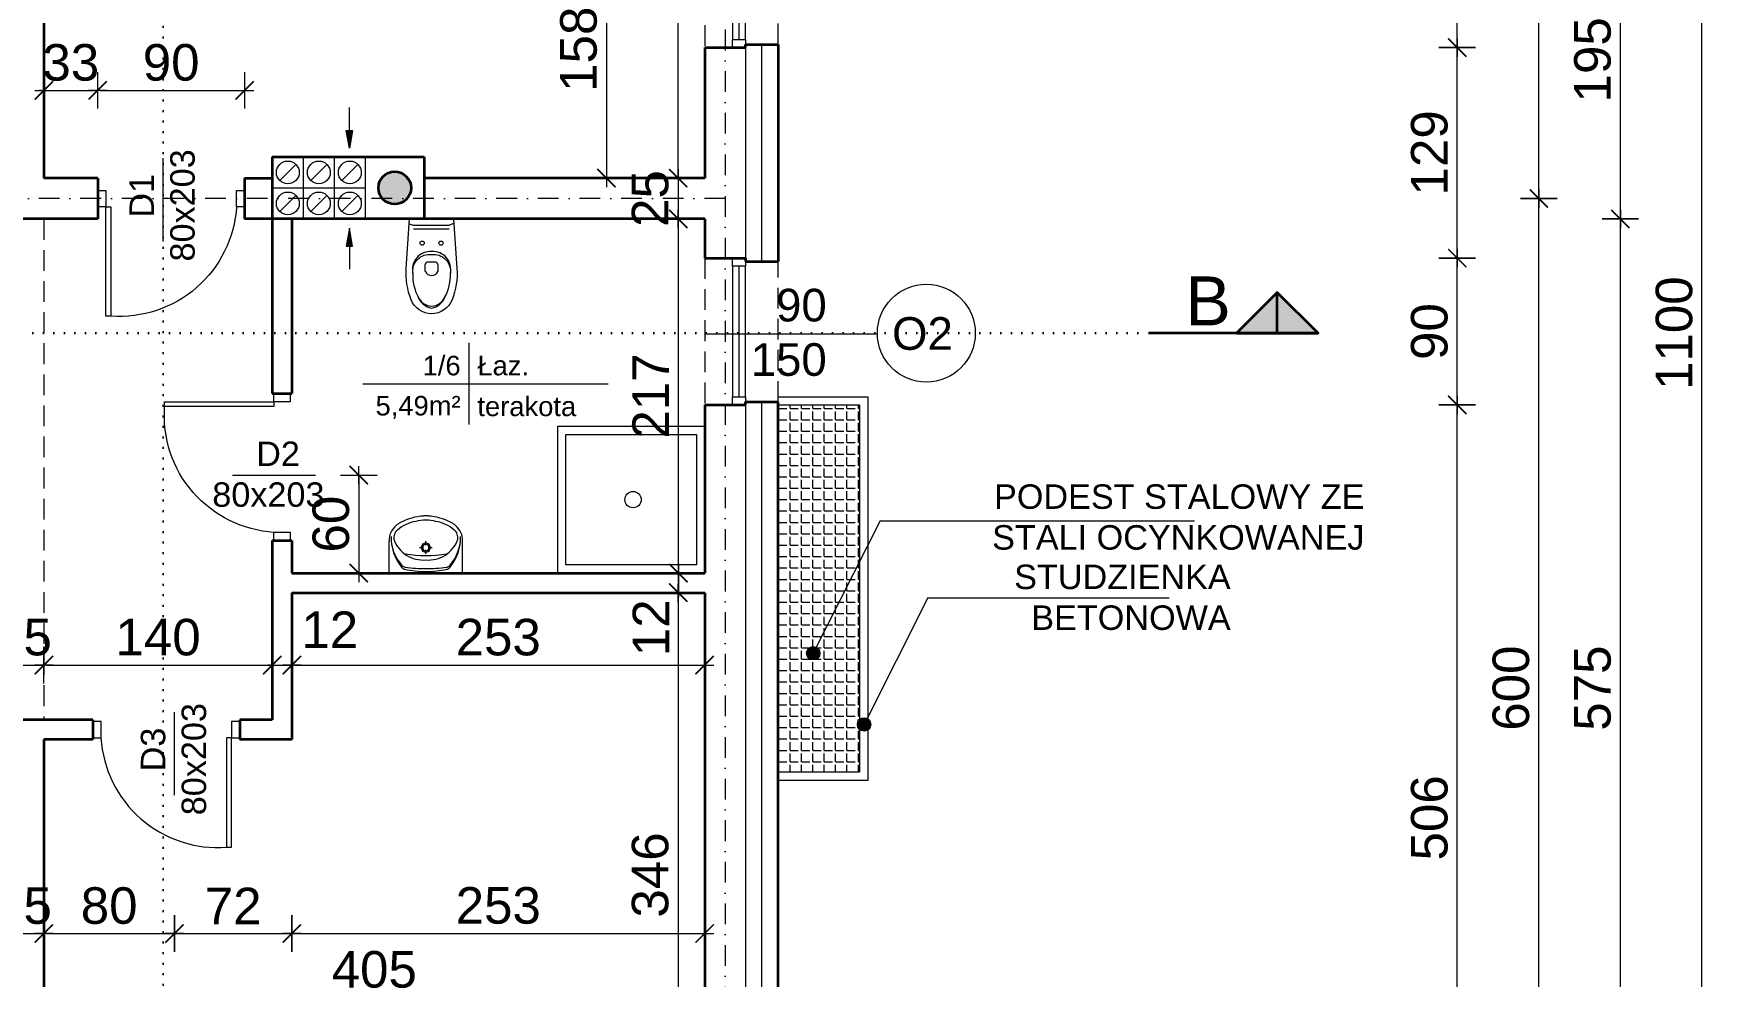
# Model space of a CAD drawing. Header units: millimetres. Extents: x -13512 to 8923, y -6533 to 5096.
# Drawn here: x 3902 to 4936, y 3324 to 3902 of the extents above; entities that cross this region are included whole.
import ezdxf

# ---------------------------------------------------------------- set-up
doc = ezdxf.new("R2010")
doc.units = ezdxf.units.MM
for name, pattern in [('DASHDOT', [25.4, 12.7, -6.35, 0, -6.35]), ('DASHED', [19.05, 12.7, -6.35]), ('DOT', [6.35, 0, -6.35])]:
    doc.linetypes.add(name, pattern=pattern)
doc.layers.get('0').update_dxf_attribs({"lineweight": 0})
doc.layers.add('A-meble', color=7, linetype='Continuous', lineweight=5, true_color=0x8a8a8a)
for name, color, linetype, lineweight in [('A-murowane', 3, 'Continuous', 35), ('A-osie', 7, 'DASHDOT', 5), ('A-p.widokowa', 6, 'Continuous', 15), ('A-pod', 6, 'DASHED', 15), ('A-schody', 2, 'Continuous', 5), ('A-stolarka', 1, 'Continuous', 5), ('A-w.ocieplenie', 4, 'BATTING', 5), ('A-wykończenie', 4, 'Continuous', 5), ('A17_OPIS_WARSTW', 22, 'Continuous', 9), ('B-linia przekrojowa', 255, 'DOT', 30), ('B-opis', 7, 'Continuous', 0)]:
    doc.layers.add(name, color=color, linetype=linetype, lineweight=lineweight)
doc.styles.add('APLUS', font='arial.ttf', dxfattribs={"width": 0.6})
doc.styles.get("Standard").update_dxf_attribs({"font": 'arial.ttf'})
doc.linetypes.add('BATTING', pattern='A,0.00254,-2.54,[134,ltypeshp.shx,S=2.54,R=0,X=-2.54,Y=0],-5.08,[134,ltypeshp.shx,S=2.54,R=180,X=2.54,Y=0],-2.54', length=10.16254)
doc.dimstyles.new('PM-100', dxfattribs={"dimscale": 2.8, "dimtxt": 8, "dimasz": 0.5, "dimexe": 0, "dimexo": 0, "dimgap": 2, "dimtad": 1, "dimdec": 1, "dimrnd": 0.1, "dimzin": 13, "dimdsep": 46, "dimtxsty": 'Standard', "dimblk": 'Q', "dimcen": 0, "dimse1": 1, "dimse2": 1, "dimclrd": 256, "dimclre": 251, "dimclrt": 41, "dimadec": 1, "dimazin": 0, "dimtfac": 1, "dimtdec": 1, "dimtix": 1, "dimtmove": 1, "dimatfit": 0, "dimldrblk": 'NONE', "dimfxl": 1, "dimtolj": 1, "dimtzin": 13, "dimlwd": -1, "dimlwe": 0, "dimarcsym": 0})

# ---------------------------------------------------------------- blocks, each defined once
blk = doc.blocks.new('A$C7FE075C5')
at = {"layer": 'A-stolarka'}
for p, q in [((-5, 0), (-85, 0)), ((-85, -4), (-5, -4)), ((-85, -8), (-5, -8))]:
    blk.add_line(p, q, dxfattribs=at)
for points in [[(-90, 0), (-85, 0), (-85, -8), (-90, -8), (-90, 0)], [(-5, 0), (0, 0), (0, -8), (-5, -8), (-5, 0)]]:
    blk.add_lwpolyline(points, dxfattribs=at)
blk = doc.blocks.new('A$C4D3D61A9')
at = {"layer": 'A-stolarka'}
for points in [[(5, 5), (8, 5), (8, 72), (5, 72)], [(0, -5), (5, -5), (5, 5), (0, 5)], [(85, -5), (90, -5), (90, 5), (85, 5)]]:
    blk.add_lwpolyline(points, close=True, dxfattribs=at)
blk.add_arc((13.4, 0.4), 71.8, 3.6579, 94.2871, dxfattribs=at)
blk = doc.blocks.new('A$C2DDC75EF')
at = {"layer": 'B-opis'}
blk.add_line((35, -4.9), (35, 46.1), dxfattribs=at)
at = {"layer": 'B-opis', "insert": (14.4, 9.7), "char_height": 15, "attachment_point": 1, "rotation": 90}
blk.add_mtext_dynamic_manual_height_columns('D1\\P\\pi-26.902;80x203', width=13.143, gutter_width=12.5, heights=[0], dxfattribs=at)
blk = doc.blocks.new('A$C7B764E71')
at = {"layer": 'A-meble'}
for points in [[(-90, 0), (-90, 90), (0, 90), (0, 0)], [(-85, 5), (-85, 85), (-5, 85), (-5, 5)]]:
    blk.add_lwpolyline(points, close=True, dxfattribs=at)
blk.add_circle((-43.9, 45), 5, dxfattribs=at)
at = {"layer": 'A-meble', "style": 'APLUS', "width": 0.8, "flags": 9}
blk.add_attdef('ESTCODE', (-90, 90), '', height=0.0213, dxfattribs=at)
blk = doc.blocks.new('A$C19D832B9')
at = {"layer": 'A-meble'}
blk.add_lwpolyline([(49.5, -12.6, -0.108747), (30.3, -15.5), (0, -13.5), (0, 13.5), (30.3, 15.5, -0.108747), (49.5, 12.6, -0.297002), (58.1, 0, -0.297002)], format="xyb", close=True, dxfattribs=at)
for points in [[(2.9, -13.7), (3.8, -11.4, 0.092626), (3.9, -10.6), (3.9, 10.3, 0.110215), (3.7, 11.1), (2.5, 13.7)], [(33.4, -11.5, 0.140223), (47.8, -8.2, 0.280577), (53.5, 0, 0.280577), (47.8, 8.2, 0.140223), (33.4, 11.5, 0.496783), (19.9, 0, 0.496783), (33.4, -11.5, -0.492052), (21.8, 0, -0.492052), (33.4, 11.5)], [(32.2, -3.9), (28.2, -3.9, -0.414214), (26.2, -1.9), (26.2, 0), (26.2, 1.8, -0.414214), (28.2, 3.8), (32.2, 3.8)], [(47.6, -8.4, 0.255814), (54.7, 0, 0.255814), (47.6, 8.4)]]:
    blk.add_lwpolyline(points, format="xyb", dxfattribs=at)
blk.add_lwpolyline([(6.1, -11), (6.1, 10.7)], dxfattribs=at)
for centre in [(14.8, 5.8), (14.8, -5.8)]:
    blk.add_circle(centre, 1.28, dxfattribs=at)
blk.add_arc((30.4, 0), 4.2, 294.6859, 65.3141, dxfattribs=at)
blk = doc.blocks.new('A$C40803298')
at = {"layer": 'A-meble', "linetype": 'Continuous'}
for p, q in [((0, -22.5), (0, 22.5)), ((0, 22.5), (19.5, 22.5)), ((0, 7.1), (0, -7.1)), ((15.6, 3.8), (15.6, 1.4)), ((11.8, 0), (14.2, 0)), ((15.6, -1.4), (15.6, -3.8)), ((17.1, 0), (19.5, 0)), ((0, -22.5), (19.5, -22.5))]:
    blk.add_line(p, q, dxfattribs=at)
for points in [[(22.5, 21.3), (20, 21.3), (17.5, 21), (15, 20.5), (12.5, 19.8), (10.2, 18.9), (7.9, 17.7), (5.7, 16.4), (3.7, 15)], [(22.5, 21.3), (20.1, 21.3), (17.8, 21), (15.4, 20.5), (13.1, 19.8), (10.9, 18.8), (8.8, 17.7), (6.8, 16.4), (5, 15)], [(29.2, 18.2), (28.2, 19.2), (27.2, 20.1), (26.1, 20.9), (24.9, 21.5), (23.6, 22), (22.2, 22.3), (20.9, 22.5), (19.5, 22.5)], [(2.4, 12.9), (2, 11.3), (1.7, 9.7), (1.5, 8.1), (1.3, 6.5), (1.1, 4.9), (1, 3.2), (0.9, 1.6), (0.9, 0)], [(3.7, 15), (3.4, 14.7), (3.2, 14.5), (3, 14.3), (2.8, 14), (2.7, 13.8), (2.6, 13.5), (2.4, 13.2), (2.4, 12.9)], [(3.7, 12.7), (3.5, 11.1), (3.3, 9.5), (3.1, 7.9), (3, 6.4), (2.9, 4.8), (2.8, 3.2), (2.8, 1.6), (2.8, 0)], [(5, 15), (4.7, 14.8), (4.5, 14.5), (4.3, 14.2), (4.1, 13.9), (4, 13.6), (3.8, 13.3), (3.8, 13), (3.7, 12.7)], [(11, 12), (10.2, 10.6), (9.6, 9.2), (9, 7.7), (8.6, 6.2), (8.3, 4.7), (8.1, 3.1), (8, 1.6), (8.1, 0)], [(11.7, 12.6), (11.3, 9.4), (11, 6.3), (10.8, 3.2), (10.7, 0), (10.8, -3.2), (11, -6.3), (11.3, -9.5), (11.7, -12.6)], [(20.7, 19.7), (19.2, 19.1), (17.8, 18.4), (16.5, 17.5), (15.2, 16.6), (14, 15.6), (12.9, 14.4), (11.9, 13.2), (11, 12)], [(26.4, 17.4), (25.9, 18), (25.2, 18.5), (24.6, 18.9), (23.8, 19.2), (23.1, 19.5), (22.3, 19.7), (21.5, 19.7), (20.7, 19.7)], [(31.7, 6.2), (31.4, 7.7), (30.9, 9.2), (30.4, 10.7), (29.8, 12.1), (29.1, 13.5), (28.3, 14.9), (27.4, 16.2), (26.4, 17.4)], [(31.1, 15.2), (30.9, 15.6), (30.7, 16), (30.5, 16.4), (30.2, 16.8), (30, 17.2), (29.7, 17.5), (29.4, 17.9), (29.2, 18.2)], [(34.9, 1.6), (34.8, 3.3), (34.5, 5.1), (34.2, 6.9), (33.7, 8.6), (33.2, 10.3), (32.6, 12), (31.9, 13.6), (31.1, 15.2)], [(0.9, 0), (0.9, -1.6), (1, -3.2), (1.1, -4.8), (1.3, -6.5), (1.5, -8.1), (1.7, -9.7), (2, -11.3), (2.3, -12.9)], [(2.8, 0), (2.8, -1.6), (2.8, -3.2), (2.9, -4.8), (3, -6.3), (3.1, -7.9), (3.3, -9.5), (3.5, -11.1), (3.7, -12.7)], [(8.1, 0), (8, -1.6), (8.1, -3.1), (8.3, -4.7), (8.6, -6.2), (9, -7.7), (9.6, -9.2), (10.2, -10.6), (11, -12)], [(31.7, -6.2), (32, -4.7), (32.3, -3.1), (32.4, -1.6), (32.4, 0), (32.4, 1.6), (32.3, 3.1), (32, 4.7), (31.7, 6.2)], [(34.9, -1.6), (35, -1.2), (35, -0.8), (35, -0.4), (35, 0), (35, 0.4), (35, 0.8), (35, 1.2), (34.9, 1.6)], [(26.4, -17.4), (27.4, -16.2), (28.3, -14.9), (29.1, -13.5), (29.8, -12.1), (30.4, -10.7), (30.9, -9.2), (31.4, -7.7), (31.7, -6.2)], [(31.1, -15.2), (31.9, -13.6), (32.6, -12), (33.2, -10.3), (33.7, -8.6), (34.2, -6.9), (34.5, -5.1), (34.8, -3.3), (34.9, -1.6)], [(2.3, -12.9), (2.4, -13.2), (2.5, -13.4), (2.7, -13.7), (2.8, -14), (3, -14.3), (3.2, -14.5), (3.4, -14.7), (3.7, -14.9)], [(3.7, -12.7), (3.7, -13), (3.8, -13.3), (3.9, -13.6), (4.1, -13.9), (4.3, -14.2), (4.5, -14.5), (4.7, -14.7), (4.9, -15)], [(3.7, -14.9), (5.7, -16.4), (7.9, -17.7), (10.1, -18.8), (12.5, -19.8), (14.9, -20.5), (17.4, -21), (19.9, -21.3), (22.5, -21.3)], [(4.9, -15), (6.8, -16.4), (8.8, -17.7), (10.9, -18.8), (13.1, -19.7), (15.4, -20.5), (17.7, -21), (20.1, -21.3), (22.5, -21.3)], [(11, -12), (11.9, -13.2), (12.9, -14.4), (14, -15.6), (15.2, -16.6), (16.5, -17.5), (17.8, -18.4), (19.2, -19.1), (20.7, -19.7)], [(19.5, -22.5), (20.9, -22.5), (22.2, -22.3), (23.6, -22), (24.9, -21.5), (26.1, -20.9), (27.2, -20.1), (28.2, -19.2), (29.2, -18.2)], [(20.7, -19.7), (21.5, -19.7), (22.3, -19.7), (23.1, -19.5), (23.8, -19.2), (24.6, -18.9), (25.2, -18.5), (25.9, -18), (26.4, -17.4)], [(29.2, -18.2), (29.4, -17.9), (29.7, -17.5), (30, -17.2), (30.2, -16.8), (30.5, -16.4), (30.7, -16), (30.9, -15.6), (31.1, -15.2)]]:
    blk.add_lwpolyline(points, dxfattribs=at)
for points in [[(12.7, 0), (13.5, -2.1), (15.6, -2.9), (17.8, -2.1), (18.6, 0), (17.8, 2.1), (15.6, 2.9), (13.5, 2.1)], [(13.5, 0), (14.1, -1.5), (15.6, -2.1), (17.2, -1.5), (17.8, 0), (17.2, 1.5), (15.6, 2.1), (14.1, 1.5)]]:
    blk.add_lwpolyline(points, close=True, dxfattribs=at)
blk = doc.blocks.new('A$C206D636A')
at = {"layer": 'A-murowane'}
h = blk.add_hatch(color=256, dxfattribs=at)
h.dxf.hatch_style = 1
h.paths.add_polyline_path([(-180, -416, 1), (-200, -416, 0.178765), (-197.6, -422.5), (-182.4, -422.5, 0.178765)])
h.paths.add_polyline_path([(-182.4, -422.5), (-197.6, -422.5, 0.460566)])
for p, q in [((-265, -397), (-265, -435)), ((-265, -397), (-172, -397)), ((-172, -397), (-172, -435))]:
    blk.add_line(p, q, dxfattribs=at)
blk.add_circle((-190, -416), 10, dxfattribs=at)
at = {"layer": 'A-p.widokowa'}
for p, q in [((-260.4, -411.4), (-250.6, -401.6)), ((-246, -397), (-246, -435)), ((-241.4, -411.4), (-231.6, -401.6)), ((-227, -397), (-227, -435)), ((-222.4, -411.4), (-212.6, -401.6)), ((-208, -397), (-208, -435)), ((-265, -416), (-208, -416)), ((-260.4, -430.4), (-250.6, -420.6)), ((-241.4, -430.4), (-231.6, -420.6)), ((-222.4, -430.4), (-212.6, -420.6))]:
    blk.add_line(p, q, dxfattribs=at)
for centre in [(-255.5, -406.5), (-236.5, -406.5), (-217.5, -406.5), (-255.5, -425.5), (-236.5, -425.5), (-217.5, -425.5)]:
    blk.add_circle(centre, 7, dxfattribs=at)
blk = doc.blocks.new('A$C3D9378BC')
at = {"layer": 'A-p.widokowa'}
h = blk.add_hatch(color=256, dxfattribs=at)
h.dxf.hatch_style = 1
h.paths.add_polyline_path([(2, 25), (0, 14.1), (3.9, 14.1)])
blk.add_lwpolyline([(3.9, 14.1), (2, 25), (0, 14.1)], close=True, dxfattribs=at)
blk.add_lwpolyline([(2, 14.1), (2, 0)], dxfattribs=at)
blk = doc.blocks.new('Q')
for p, q in [((0, 8), (0, -8)), ((-4, 0), (4, 0))]:
    blk.add_line(p, q)
at = {"const_width": 0.7}
blk.add_lwpolyline([(4, 4), (-4, -4)], dxfattribs=at)
blk = doc.blocks.new('*D34')
at = {"layer": 'A17_OPIS_WARSTW', "transparency": 16777216}
blk.add_line((4297.1, 3814.7), (4297.1, 4221.9), dxfattribs=at)
at = {"layer": 'Defpoints', "color": 0, "transparency": 16777216}
for p in [(4297.1, 4223.3), (4324.4, 4223.3), (4324.4, 3813.3)]:
    blk.add_point(p, dxfattribs=at)
at = {"layer": 'A17_OPIS_WARSTW', "transparency": 16777216, "xscale": 1.4, "yscale": 1.4, "zscale": 1.4}
for p, rotation in [((4297.1, 4223.3), 90), ((4297.1, 3813.3), 270)]:
    blk.add_blockref('Q', p, dxfattribs=dict(at, rotation=rotation))
at = {"layer": 'A17_OPIS_WARSTW', "color": 41, "transparency": 16777216, "insert": (4280, 4018.3), "char_height": 22.4, "attachment_point": 5, "rotation": 90}
blk.add_mtext('\\A1;410', dxfattribs=at)
blk = doc.blocks.new('_None')
blk = doc.blocks.new('*D35')
at = {"layer": 'A17_OPIS_WARSTW', "transparency": 16777216}
for p, q in [((3906.9, 3867.1), (3905.5, 3867.1)), ((3908.3, 3867.1), (3941.3, 3867.1)), ((3942.7, 3867.1), (3944.1, 3867.1))]:
    blk.add_line(p, q, dxfattribs=at)
at = {"layer": 'Defpoints', "color": 0, "transparency": 16777216}
for p in [(3941.3, 3867.1), (3908.3, 3813.3), (3941.3, 3813.3)]:
    blk.add_point(p, dxfattribs=at)
at = {"layer": 'A17_OPIS_WARSTW', "transparency": 16777216, "xscale": 1.4, "yscale": 1.4, "zscale": 1.4}
blk.add_blockref('Q', (3908.3, 3867.1), dxfattribs=at)
at = {"layer": 'A17_OPIS_WARSTW', "transparency": 16777216, "xscale": 1.4, "yscale": 1.4, "zscale": 1.4, "rotation": 180}
blk.add_blockref('Q', (3941.3, 3867.1), dxfattribs=at)
at = {"layer": 'A17_OPIS_WARSTW', "color": 41, "transparency": 16777216, "insert": (3924.8, 3884.1), "char_height": 22.4, "attachment_point": 5}
blk.add_mtext('\\A1;33', dxfattribs=at)
blk = doc.blocks.new('*D36')
at = {"layer": 'A17_OPIS_WARSTW', "transparency": 16777216}
blk.add_line((3942.7, 3867.1), (4029.9, 3867.1), dxfattribs=at)
at = {"layer": 'Defpoints', "color": 0, "transparency": 16777216}
for p in [(4031.3, 3867.1), (3941.3, 3813.3), (4031.3, 3813.3)]:
    blk.add_point(p, dxfattribs=at)
at = {"layer": 'A17_OPIS_WARSTW', "transparency": 16777216, "xscale": 1.4, "yscale": 1.4, "zscale": 1.4, "rotation": 180}
blk.add_blockref('Q', (3941.3, 3867.1), dxfattribs=at)
at = {"layer": 'A17_OPIS_WARSTW', "transparency": 16777216, "xscale": 1.4, "yscale": 1.4, "zscale": 1.4}
blk.add_blockref('Q', (4031.3, 3867.1), dxfattribs=at)
at = {"layer": 'A17_OPIS_WARSTW', "color": 41, "transparency": 16777216, "insert": (3986.3, 3884.1), "char_height": 22.4, "attachment_point": 5}
blk.add_mtext('\\A1;90', dxfattribs=at)
blk = doc.blocks.new('*D44')
at = {"layer": 'A17_OPIS_WARSTW', "transparency": 16777216}
for p, q in [((4297.1, 3814.7), (4297.1, 3816.1)), ((4297.1, 3813.3), (4297.1, 3788.3)), ((4297.1, 3786.9), (4297.1, 3785.5))]:
    blk.add_line(p, q, dxfattribs=at)
at = {"layer": 'Defpoints', "color": 0, "transparency": 16777216}
for p in [(4297.1, 3813.3), (4297.1, 3788.3), (4297.1, 3788.3)]:
    blk.add_point(p, dxfattribs=at)
at = {"layer": 'A17_OPIS_WARSTW', "transparency": 16777216, "xscale": 1.4, "yscale": 1.4, "zscale": 1.4}
for p, rotation in [((4297.1, 3813.3), 270), ((4297.1, 3788.3), 90)]:
    blk.add_blockref('Q', p, dxfattribs=dict(at, rotation=rotation))
at = {"layer": 'A17_OPIS_WARSTW', "color": 41, "transparency": 16777216, "insert": (4280, 3800.8), "char_height": 22.4, "attachment_point": 5, "rotation": 90}
blk.add_mtext('\\A1;25', dxfattribs=at)
blk = doc.blocks.new('*D45')
at = {"layer": 'A17_OPIS_WARSTW', "transparency": 16777216}
blk.add_line((4297.1, 3786.9), (4297.1, 3572.7), dxfattribs=at)
at = {"layer": 'Defpoints', "color": 0, "transparency": 16777216}
for p in [(4297.1, 3788.3), (4297.1, 3571.3), (4297.1, 3571.3)]:
    blk.add_point(p, dxfattribs=at)
at = {"layer": 'A17_OPIS_WARSTW', "transparency": 16777216, "xscale": 1.4, "yscale": 1.4, "zscale": 1.4}
for p, rotation in [((4297.1, 3788.3), 90), ((4297.1, 3571.3), 270)]:
    blk.add_blockref('Q', p, dxfattribs=dict(at, rotation=rotation))
at = {"layer": 'A17_OPIS_WARSTW', "color": 41, "transparency": 16777216, "insert": (4280.2, 3679.8), "char_height": 22.4, "attachment_point": 5, "rotation": 90}
blk.add_mtext('\\A1;217', dxfattribs=at)
blk = doc.blocks.new('*D46')
at = {"layer": 'A17_OPIS_WARSTW', "transparency": 16777216}
for p, q in [((4297.2, 3572.7), (4297.2, 3574.1)), ((4297.2, 3571.3), (4297.2, 3559.3)), ((4297.2, 3557.9), (4297.2, 3556.5))]:
    blk.add_line(p, q, dxfattribs=at)
at = {"layer": 'Defpoints', "color": 0, "transparency": 16777216}
for p in [(4297.2, 3571.3), (4297.2, 3559.3), (4297.2, 3559.3)]:
    blk.add_point(p, dxfattribs=at)
at = {"layer": 'A17_OPIS_WARSTW', "transparency": 16777216, "xscale": 1.4, "yscale": 1.4, "zscale": 1.4}
for p, rotation in [((4297.2, 3571.3), 270), ((4297.2, 3559.3), 90)]:
    blk.add_blockref('Q', p, dxfattribs=dict(at, rotation=rotation))
at = {"layer": 'A17_OPIS_WARSTW', "color": 41, "transparency": 16777216, "insert": (4280.4, 3537.8), "char_height": 22.4, "attachment_point": 5, "rotation": 90}
blk.add_mtext('\\A1;12', dxfattribs=at)
blk = doc.blocks.new('*D47')
at = {"layer": 'A17_OPIS_WARSTW', "transparency": 16777216}
blk.add_line((4297.1, 3557.9), (4297.1, 3214.7), dxfattribs=at)
at = {"layer": 'Defpoints', "color": 0, "transparency": 16777216}
for p in [(4297.1, 3559.3), (4297.1, 3213.3), (4297.1, 3213.3)]:
    blk.add_point(p, dxfattribs=at)
at = {"layer": 'A17_OPIS_WARSTW', "transparency": 16777216, "xscale": 1.4, "yscale": 1.4, "zscale": 1.4}
for p, rotation in [((4297.1, 3559.3), 90), ((4297.1, 3213.3), 270)]:
    blk.add_blockref('Q', p, dxfattribs=dict(at, rotation=rotation))
at = {"layer": 'A17_OPIS_WARSTW', "color": 41, "transparency": 16777216, "insert": (4280, 3386.3), "char_height": 22.4, "attachment_point": 5, "rotation": 90}
blk.add_mtext('\\A1;346', dxfattribs=at)
blk = doc.blocks.new('*D48')
at = {"layer": 'A17_OPIS_WARSTW', "transparency": 16777216}
blk.add_line((4101.3, 3629.9), (4101.3, 3572.7), dxfattribs=at)
at = {"layer": 'Defpoints', "color": 0, "transparency": 16777216}
for p in [(4101.3, 3631.3), (4101.3, 3571.3), (4101.3, 3571.3)]:
    blk.add_point(p, dxfattribs=at)
at = {"layer": 'A17_OPIS_WARSTW', "transparency": 16777216, "xscale": 1.4, "yscale": 1.4, "zscale": 1.4}
for p, rotation in [((4101.3, 3631.3), 90), ((4101.3, 3571.3), 270)]:
    blk.add_blockref('Q', p, dxfattribs=dict(at, rotation=rotation))
at = {"layer": 'A17_OPIS_WARSTW', "color": 41, "transparency": 16777216, "insert": (4084.3, 3601.3), "char_height": 22.4, "attachment_point": 5, "rotation": 90}
blk.add_mtext('\\A1;60', dxfattribs=at)
blk = doc.blocks.new('*D49')
at = {"layer": 'A17_OPIS_WARSTW', "transparency": 16777216}
blk.add_line((3909.7, 3311.3), (4311.9, 3311.3), dxfattribs=at)
at = {"layer": 'Defpoints', "color": 0, "transparency": 16777216}
for p in [(4313.3, 3311.3), (3908.3, 3213.3), (4313.3, 3213.3)]:
    blk.add_point(p, dxfattribs=at)
at = {"layer": 'A17_OPIS_WARSTW', "transparency": 16777216, "xscale": 1.4, "yscale": 1.4, "zscale": 1.4, "rotation": 180}
blk.add_blockref('Q', (3908.3, 3311.3), dxfattribs=at)
at = {"layer": 'A17_OPIS_WARSTW', "transparency": 16777216, "xscale": 1.4, "yscale": 1.4, "zscale": 1.4}
blk.add_blockref('Q', (4313.3, 3311.3), dxfattribs=at)
at = {"layer": 'A17_OPIS_WARSTW', "color": 41, "transparency": 16777216, "insert": (4110.8, 3328.3), "char_height": 22.4, "attachment_point": 5}
blk.add_mtext('\\A1;405', dxfattribs=at)
blk = doc.blocks.new('*D64')
at = {"layer": 'A17_OPIS_WARSTW', "transparency": 16777216}
for p, q in [((3881.9, 3350.4), (3880.5, 3350.4)), ((3883.3, 3350.4), (3908.3, 3350.4)), ((3909.7, 3350.4), (3911.1, 3350.4))]:
    blk.add_line(p, q, dxfattribs=at)
at = {"layer": 'Defpoints', "color": 0, "transparency": 16777216}
for p in [(3883.3, 3350.4), (3908.3, 3350.4), (3908.3, 3350.4)]:
    blk.add_point(p, dxfattribs=at)
at = {"layer": 'A17_OPIS_WARSTW', "transparency": 16777216, "xscale": 1.4, "yscale": 1.4, "zscale": 1.4}
blk.add_blockref('Q', (3883.3, 3350.4), dxfattribs=at)
at = {"layer": 'A17_OPIS_WARSTW', "transparency": 16777216, "xscale": 1.4, "yscale": 1.4, "zscale": 1.4, "rotation": 180}
blk.add_blockref('Q', (3908.3, 3350.4), dxfattribs=at)
at = {"layer": 'A17_OPIS_WARSTW', "color": 41, "transparency": 16777216, "insert": (3895.8, 3367.4), "char_height": 22.4, "attachment_point": 5}
blk.add_mtext('\\A1;25', dxfattribs=at)
blk = doc.blocks.new('*D65')
at = {"layer": 'A17_OPIS_WARSTW', "transparency": 16777216}
blk.add_line((3909.7, 3350.4), (3986.9, 3350.4), dxfattribs=at)
at = {"layer": 'Defpoints', "color": 0, "transparency": 16777216}
for p in [(3988.3, 3486.2), (3908.3, 3350.4), (3988.3, 3350.4)]:
    blk.add_point(p, dxfattribs=at)
at = {"layer": 'A17_OPIS_WARSTW', "transparency": 16777216, "xscale": 1.4, "yscale": 1.4, "zscale": 1.4, "rotation": 180}
blk.add_blockref('Q', (3908.3, 3350.4), dxfattribs=at)
at = {"layer": 'A17_OPIS_WARSTW', "transparency": 16777216, "xscale": 1.4, "yscale": 1.4, "zscale": 1.4}
blk.add_blockref('Q', (3988.3, 3350.4), dxfattribs=at)
at = {"layer": 'A17_OPIS_WARSTW', "color": 41, "transparency": 16777216, "insert": (3948.3, 3367.4), "char_height": 22.4, "attachment_point": 5}
blk.add_mtext('\\A1;80', dxfattribs=at)
blk = doc.blocks.new('*D66')
at = {"layer": 'A17_OPIS_WARSTW', "transparency": 16777216}
blk.add_line((3989.7, 3350.4), (4058.9, 3350.4), dxfattribs=at)
at = {"layer": 'Defpoints', "color": 0, "transparency": 16777216}
for p in [(3988.3, 3486.2), (4060.3, 3469.3), (4060.3, 3350.4)]:
    blk.add_point(p, dxfattribs=at)
at = {"layer": 'A17_OPIS_WARSTW', "transparency": 16777216, "xscale": 1.4, "yscale": 1.4, "zscale": 1.4, "rotation": 180}
blk.add_blockref('Q', (3988.3, 3350.4), dxfattribs=at)
at = {"layer": 'A17_OPIS_WARSTW', "transparency": 16777216, "xscale": 1.4, "yscale": 1.4, "zscale": 1.4}
blk.add_blockref('Q', (4060.3, 3350.4), dxfattribs=at)
at = {"layer": 'A17_OPIS_WARSTW', "color": 41, "transparency": 16777216, "insert": (4024.3, 3367.3), "char_height": 22.4, "attachment_point": 5}
blk.add_mtext('\\A1;72', dxfattribs=at)
blk = doc.blocks.new('*D67')
at = {"layer": 'A17_OPIS_WARSTW', "transparency": 16777216}
blk.add_line((4061.7, 3350.4), (4311.9, 3350.4), dxfattribs=at)
at = {"layer": 'Defpoints', "color": 0, "transparency": 16777216}
for p in [(4313.3, 3559.3), (4060.3, 3469.3), (4313.3, 3350.4)]:
    blk.add_point(p, dxfattribs=at)
at = {"layer": 'A17_OPIS_WARSTW', "transparency": 16777216, "xscale": 1.4, "yscale": 1.4, "zscale": 1.4, "rotation": 180}
blk.add_blockref('Q', (4060.3, 3350.4), dxfattribs=at)
at = {"layer": 'A17_OPIS_WARSTW', "transparency": 16777216, "xscale": 1.4, "yscale": 1.4, "zscale": 1.4}
blk.add_blockref('Q', (4313.3, 3350.4), dxfattribs=at)
at = {"layer": 'A17_OPIS_WARSTW', "color": 41, "transparency": 16777216, "insert": (4186.8, 3367.5), "char_height": 22.4, "attachment_point": 5}
blk.add_mtext('\\A1;253', dxfattribs=at)
blk = doc.blocks.new('*D73')
at = {"layer": 'A17_OPIS_WARSTW', "transparency": 16777216}
for p, q in [((3881.9, 3514.9), (3880.5, 3514.9)), ((3883.3, 3514.9), (3908.3, 3514.9)), ((3909.7, 3514.9), (3911.1, 3514.9))]:
    blk.add_line(p, q, dxfattribs=at)
at = {"layer": 'Defpoints', "color": 0, "transparency": 16777216}
for p in [(3883.3, 3625.9), (3908.3, 3625.9), (3908.3, 3514.9)]:
    blk.add_point(p, dxfattribs=at)
at = {"layer": 'A17_OPIS_WARSTW', "transparency": 16777216, "xscale": 1.4, "yscale": 1.4, "zscale": 1.4}
blk.add_blockref('Q', (3883.3, 3514.9), dxfattribs=at)
at = {"layer": 'A17_OPIS_WARSTW', "transparency": 16777216, "xscale": 1.4, "yscale": 1.4, "zscale": 1.4, "rotation": 180}
blk.add_blockref('Q', (3908.3, 3514.9), dxfattribs=at)
at = {"layer": 'A17_OPIS_WARSTW', "color": 41, "transparency": 16777216, "insert": (3895.8, 3531.9), "char_height": 22.4, "attachment_point": 5}
blk.add_mtext('\\A1;25', dxfattribs=at)
blk = doc.blocks.new('*D74')
at = {"layer": 'A17_OPIS_WARSTW', "transparency": 16777216}
blk.add_line((3909.7, 3514.9), (4046.9, 3514.9), dxfattribs=at)
at = {"layer": 'Defpoints', "color": 0, "transparency": 16777216}
for p in [(3908.3, 3625.9), (4048.3, 3600.9), (4048.3, 3514.9)]:
    blk.add_point(p, dxfattribs=at)
at = {"layer": 'A17_OPIS_WARSTW', "transparency": 16777216, "xscale": 1.4, "yscale": 1.4, "zscale": 1.4, "rotation": 180}
blk.add_blockref('Q', (3908.3, 3514.9), dxfattribs=at)
at = {"layer": 'A17_OPIS_WARSTW', "transparency": 16777216, "xscale": 1.4, "yscale": 1.4, "zscale": 1.4}
blk.add_blockref('Q', (4048.3, 3514.9), dxfattribs=at)
at = {"layer": 'A17_OPIS_WARSTW', "color": 41, "transparency": 16777216, "insert": (3978.3, 3531.9), "char_height": 22.4, "attachment_point": 5}
blk.add_mtext('\\A1;140', dxfattribs=at)
blk = doc.blocks.new('*D75')
at = {"layer": 'A17_OPIS_WARSTW', "transparency": 16777216}
for p, q in [((4046.9, 3514.9), (4045.5, 3514.9)), ((4048.3, 3514.9), (4060.3, 3514.9)), ((4061.7, 3514.9), (4063.1, 3514.9))]:
    blk.add_line(p, q, dxfattribs=at)
at = {"layer": 'Defpoints', "color": 0, "transparency": 16777216}
for p in [(4048.3, 3600.9), (4060.3, 3514.9), (4060.3, 3514.9)]:
    blk.add_point(p, dxfattribs=at)
at = {"layer": 'A17_OPIS_WARSTW', "transparency": 16777216, "xscale": 1.4, "yscale": 1.4, "zscale": 1.4}
blk.add_blockref('Q', (4048.3, 3514.9), dxfattribs=at)
at = {"layer": 'A17_OPIS_WARSTW', "transparency": 16777216, "xscale": 1.4, "yscale": 1.4, "zscale": 1.4, "rotation": 180}
blk.add_blockref('Q', (4060.3, 3514.9), dxfattribs=at)
at = {"layer": 'A17_OPIS_WARSTW', "color": 41, "transparency": 16777216, "insert": (4083.5, 3536.6), "char_height": 22.4, "attachment_point": 5}
blk.add_mtext('\\A1;12', dxfattribs=at)
blk = doc.blocks.new('*D76')
at = {"layer": 'A17_OPIS_WARSTW', "transparency": 16777216}
blk.add_line((4061.7, 3514.9), (4311.9, 3514.9), dxfattribs=at)
at = {"layer": 'Defpoints', "color": 0, "transparency": 16777216}
for p in [(4060.3, 3514.9), (4313.3, 3514.9), (4313.3, 3514.9)]:
    blk.add_point(p, dxfattribs=at)
at = {"layer": 'A17_OPIS_WARSTW', "transparency": 16777216, "xscale": 1.4, "yscale": 1.4, "zscale": 1.4, "rotation": 180}
blk.add_blockref('Q', (4060.3, 3514.9), dxfattribs=at)
at = {"layer": 'A17_OPIS_WARSTW', "transparency": 16777216, "xscale": 1.4, "yscale": 1.4, "zscale": 1.4}
blk.add_blockref('Q', (4313.3, 3514.9), dxfattribs=at)
at = {"layer": 'A17_OPIS_WARSTW', "color": 41, "transparency": 16777216, "insert": (4186.8, 3531.9), "char_height": 22.4, "attachment_point": 5}
blk.add_mtext('\\A1;253', dxfattribs=at)
blk = doc.blocks.new('*D90')
at = {"layer": 'A17_OPIS_WARSTW', "transparency": 16777216}
blk.add_line((4774.6, 3169.7), (4774.6, 3672.9), dxfattribs=at)
at = {"layer": 'Defpoints', "color": 0, "transparency": 16777216}
for p in [(4325.8, 3674.3), (4774.6, 3674.3), (4325.8, 3168.3)]:
    blk.add_point(p, dxfattribs=at)
at = {"layer": 'A17_OPIS_WARSTW', "transparency": 16777216, "xscale": 1.4, "yscale": 1.4, "zscale": 1.4}
for p, rotation in [((4774.6, 3674.3), 90), ((4774.6, 3168.3), 270)]:
    blk.add_blockref('Q', p, dxfattribs=dict(at, rotation=rotation))
at = {"layer": 'A17_OPIS_WARSTW', "color": 41, "transparency": 16777216, "insert": (4757.6, 3421.3), "char_height": 22.4, "attachment_point": 5, "rotation": 90}
blk.add_mtext('\\A1;506', dxfattribs=at)
blk = doc.blocks.new('*D91')
at = {"layer": 'A17_OPIS_WARSTW', "transparency": 16777216}
blk.add_line((4774.6, 3675.7), (4774.6, 3762.9), dxfattribs=at)
at = {"layer": 'Defpoints', "color": 0, "transparency": 16777216}
for p in [(4325.8, 3764.3), (4774.6, 3764.3), (4325.8, 3674.3)]:
    blk.add_point(p, dxfattribs=at)
at = {"layer": 'A17_OPIS_WARSTW', "transparency": 16777216, "xscale": 1.4, "yscale": 1.4, "zscale": 1.4}
for p, rotation in [((4774.6, 3764.3), 90), ((4774.6, 3674.3), 270)]:
    blk.add_blockref('Q', p, dxfattribs=dict(at, rotation=rotation))
at = {"layer": 'A17_OPIS_WARSTW', "color": 41, "transparency": 16777216, "insert": (4757.6, 3719.3), "char_height": 22.4, "attachment_point": 5, "rotation": 90}
blk.add_mtext('\\A1;90', dxfattribs=at)
blk = doc.blocks.new('*D92')
at = {"layer": 'A17_OPIS_WARSTW', "transparency": 16777216}
blk.add_line((4774.6, 3765.7), (4774.6, 3891.9), dxfattribs=at)
at = {"layer": 'Defpoints', "color": 0, "transparency": 16777216}
for p in [(4325.8, 3893.3), (4774.6, 3893.3), (4325.8, 3764.3)]:
    blk.add_point(p, dxfattribs=at)
at = {"layer": 'A17_OPIS_WARSTW', "transparency": 16777216, "xscale": 1.4, "yscale": 1.4, "zscale": 1.4}
for p, rotation in [((4774.6, 3893.3), 90), ((4774.6, 3764.3), 270)]:
    blk.add_blockref('Q', p, dxfattribs=dict(at, rotation=rotation))
at = {"layer": 'A17_OPIS_WARSTW', "color": 41, "transparency": 16777216, "insert": (4757.6, 3828.8), "char_height": 22.4, "attachment_point": 5, "rotation": 90}
blk.add_mtext('\\A1;129', dxfattribs=at)
blk = doc.blocks.new('*D96')
at = {"layer": 'A17_OPIS_WARSTW', "transparency": 16777216}
blk.add_line((4824.6, 3202.2), (4824.6, 3799.4), dxfattribs=at)
at = {"layer": 'Defpoints', "color": 0, "transparency": 16777216}
for p in [(4315.2, 3800.8), (4824.6, 3800.8), (4295.1, 3200.8)]:
    blk.add_point(p, dxfattribs=at)
at = {"layer": 'A17_OPIS_WARSTW', "transparency": 16777216, "xscale": 1.4, "yscale": 1.4, "zscale": 1.4}
for p, rotation in [((4824.6, 3800.8), 90), ((4824.6, 3200.8), 270)]:
    blk.add_blockref('Q', p, dxfattribs=dict(at, rotation=rotation))
at = {"layer": 'A17_OPIS_WARSTW', "color": 41, "transparency": 16777216, "insert": (4807.6, 3500.8), "char_height": 22.4, "attachment_point": 5, "rotation": 90}
blk.add_mtext('\\A1;600', dxfattribs=at)
blk = doc.blocks.new('*D97')
at = {"layer": 'A17_OPIS_WARSTW', "transparency": 16777216}
blk.add_line((4824.6, 3802.2), (4824.6, 4234.4), dxfattribs=at)
at = {"layer": 'Defpoints', "color": 0, "transparency": 16777216}
for p in [(4315.2, 4235.8), (4824.6, 4235.8), (4315.2, 3800.8)]:
    blk.add_point(p, dxfattribs=at)
at = {"layer": 'A17_OPIS_WARSTW', "transparency": 16777216, "xscale": 1.4, "yscale": 1.4, "zscale": 1.4}
for p, rotation in [((4824.6, 4235.8), 90), ((4824.6, 3800.8), 270)]:
    blk.add_blockref('Q', p, dxfattribs=dict(at, rotation=rotation))
at = {"layer": 'A17_OPIS_WARSTW', "color": 41, "transparency": 16777216, "insert": (4807.6, 4018.3), "char_height": 22.4, "attachment_point": 5, "rotation": 90}
blk.add_mtext('\\A1;435', dxfattribs=at)
blk = doc.blocks.new('*D101')
at = {"layer": 'A17_OPIS_WARSTW', "transparency": 16777216}
blk.add_line((4874.6, 3214.7), (4874.6, 3786.9), dxfattribs=at)
at = {"layer": 'Defpoints', "color": 0, "transparency": 16777216}
for p in [(4313.3, 3788.3), (4874.6, 3788.3), (4148.3, 3213.3)]:
    blk.add_point(p, dxfattribs=at)
at = {"layer": 'A17_OPIS_WARSTW', "transparency": 16777216, "xscale": 1.4, "yscale": 1.4, "zscale": 1.4}
for p, rotation in [((4874.6, 3788.3), 90), ((4874.6, 3213.3), 270)]:
    blk.add_blockref('Q', p, dxfattribs=dict(at, rotation=rotation))
at = {"layer": 'A17_OPIS_WARSTW', "color": 41, "transparency": 16777216, "insert": (4857.6, 3500.8), "char_height": 22.4, "attachment_point": 5, "rotation": 90}
blk.add_mtext('\\A1;575', dxfattribs=at)
blk = doc.blocks.new('*D102')
at = {"layer": 'A17_OPIS_WARSTW', "transparency": 16777216}
blk.add_line((4874.6, 3789.7), (4874.6, 3981.9), dxfattribs=at)
at = {"layer": 'Defpoints', "color": 0, "transparency": 16777216}
for p in [(4313.3, 3983.3), (4874.6, 3983.3), (4313.3, 3788.3)]:
    blk.add_point(p, dxfattribs=at)
at = {"layer": 'A17_OPIS_WARSTW', "transparency": 16777216, "xscale": 1.4, "yscale": 1.4, "zscale": 1.4}
for p, rotation in [((4874.6, 3983.3), 90), ((4874.6, 3788.3), 270)]:
    blk.add_blockref('Q', p, dxfattribs=dict(at, rotation=rotation))
at = {"layer": 'A17_OPIS_WARSTW', "color": 41, "transparency": 16777216, "insert": (4857.6, 3885.8), "char_height": 22.4, "attachment_point": 5, "rotation": 90}
blk.add_mtext('\\A1;195', dxfattribs=at)
blk = doc.blocks.new('*D106')
at = {"layer": 'A17_OPIS_WARSTW', "transparency": 16777216}
blk.add_line((4924.6, 3169.7), (4924.6, 4266.9), dxfattribs=at)
at = {"layer": 'Defpoints', "color": 0, "transparency": 16777216}
for p in [(4358.3, 4268.3), (4924.6, 4268.3), (4358.3, 3168.3)]:
    blk.add_point(p, dxfattribs=at)
at = {"layer": 'A17_OPIS_WARSTW', "transparency": 16777216, "xscale": 1.4, "yscale": 1.4, "zscale": 1.4}
for p, rotation in [((4924.6, 4268.3), 90), ((4924.6, 3168.3), 270)]:
    blk.add_blockref('Q', p, dxfattribs=dict(at, rotation=rotation))
at = {"layer": 'A17_OPIS_WARSTW', "color": 41, "transparency": 16777216, "insert": (4907.6, 3718.3), "char_height": 22.4, "attachment_point": 5, "rotation": 90}
blk.add_mtext('\\A1;1100', dxfattribs=at)
blk = doc.blocks.new('A$C560A2D75')
at = {"layer": 'A-murowane'}
h = blk.add_hatch(color=256, dxfattribs=at)
h.dxf.hatch_style = 1
h.paths.add_polyline_path([(-78.5, 25), (-53.5, 0), (-103.5, 0)])
blk.add_line((-103.5, 0), (0, 0), dxfattribs=at)
blk.add_lwpolyline([(-78.5, 0), (-78.5, 25), (-53.5, 0), (-103.5, 0), (-78.5, 25)], dxfattribs=at)
blk = doc.blocks.new('A$C7E556D42')
at = {"layer": 'B-linia przekrojowa'}
for p, q in [((-877, -1515.3), (-877, 18.8)), ((-2027.5, -800), (-272.5, -800))]:
    blk.add_line(p, q, dxfattribs=at)
at = {"layer": 'A17_OPIS_WARSTW', "xscale": -1}
blk.add_blockref('A$C560A2D75', (-272.5, -800), dxfattribs=at)
at = {"layer": 'B-opis', "insert": (-250.4, -765.2), "char_height": 30, "attachment_point": 1}
blk.add_mtext_dynamic_manual_height_columns('B', width=13.143, gutter_width=12.5, heights=[0], dxfattribs=at)
blk = doc.blocks.new('*D430')
at = {"layer": 'A17_OPIS_WARSTW', "transparency": 16777216}
blk.add_line((4253.1, 3969.9), (4253.1, 3814.7), dxfattribs=at)
at = {"layer": 'Defpoints', "color": 0, "transparency": 16777216}
for p in [(4215.8, 3971.3), (4253.1, 3813.3), (4326.8, 3813.3)]:
    blk.add_point(p, dxfattribs=at)
at = {"layer": 'A17_OPIS_WARSTW', "transparency": 16777216, "xscale": 1.4, "yscale": 1.4, "zscale": 1.4}
for p, rotation in [((4253.1, 3971.3), 90), ((4253.1, 3813.3), 270)]:
    blk.add_blockref('Q', p, dxfattribs=dict(at, rotation=rotation))
at = {"layer": 'A17_OPIS_WARSTW', "color": 41, "transparency": 16777216, "insert": (4236.1, 3892.3), "char_height": 22.4, "attachment_point": 5, "rotation": 90}
blk.add_mtext('\\A1;158', dxfattribs=at)
blk = doc.blocks.new('*D431')
at = {"layer": 'A17_OPIS_WARSTW', "transparency": 16777216}
blk.add_line((4774.6, 3894.7), (4774.6, 3981.9), dxfattribs=at)
at = {"layer": 'Defpoints', "color": 0, "transparency": 16777216}
for p in [(4334.3, 3983.3), (4774.6, 3983.3), (4334.3, 3893.3)]:
    blk.add_point(p, dxfattribs=at)
at = {"layer": 'A17_OPIS_WARSTW', "transparency": 16777216, "xscale": 1.4, "yscale": 1.4, "zscale": 1.4}
for p, rotation in [((4774.6, 3983.3), 90), ((4774.6, 3893.3), 270)]:
    blk.add_blockref('Q', p, dxfattribs=dict(at, rotation=rotation))
at = {"layer": 'A17_OPIS_WARSTW', "color": 41, "transparency": 16777216, "insert": (4757.6, 3938.3), "char_height": 22.4, "attachment_point": 5, "rotation": 90}
blk.add_mtext('\\A1;90', dxfattribs=at)

msp = doc.modelspace()

# ---------------------------------------------------------------- hatches: boundary and pattern name
at = {"layer": 'A17_OPIS_WARSTW'}
h = msp.add_hatch(dxfattribs=at)
h.set_pattern_fill('ANGLE', color=256)
h.set_pattern_definition([(0, (0, 214.62), (0, 6.985), [5.08, -1.905]), (90, (0, 214.62), (-6.985, 4e-16), [5.08, -1.905])])
h.paths.add_polyline_path([(4358.32, 3674.29), (4408.32, 3674.29), (4408.32, 3449.29), (4358.32, 3449.29)])
at = {"layer": 'B-opis'}
h = msp.add_hatch(color=256, dxfattribs=at)
h.dxf.hatch_style = 1
edge = h.paths.add_edge_path()
edge.add_arc((4379.86, 3522.13), 4.09, 0, 360)
h = msp.add_hatch(color=256, dxfattribs=at)
h.dxf.hatch_style = 1
edge = h.paths.add_edge_path()
edge.add_arc((4411, 3478.52), 4.09, 0, 360)

# ---------------------------------------------------------------- linework, layer by layer
at = {"layer": 'A-murowane'}
for p, q in [((3908.32, 4223.29), (3908.32, 3813.29)), ((4313.32, 3893.29), (4338.32, 3893.29)), ((4313.32, 3893.29), (4313.32, 3813.29)), ((4338.32, 3895.29), (4358.32, 3895.29)), ((4338.32, 3893.29), (4338.32, 3895.29)), ((4358.32, 3895.29), (4358.32, 3762.29)), ((3941.32, 3813.29), (3908.32, 3813.29)), ((3941.32, 3813.29), (3941.32, 3788.29)), ((4031.32, 3813.29), (4031.32, 3788.29)), ((4031.32, 3813.29), (4048.32, 3813.29)), ((4131.32, 3813.29), (4130.32, 3813.29)), ((4313.32, 3813.29), (4141.32, 3813.29)), ((3941.32, 3788.29), (3439.32, 3788.29)), ((4313.32, 3788.29), (4031.32, 3788.29)), ((4048.32, 3788.29), (4048.32, 3681.29)), ((4060.32, 3788.29), (4060.32, 3681.29)), ((4313.32, 3788.29), (4313.32, 3764.29)), ((4313.32, 3764.29), (4338.32, 3764.29)), ((4338.32, 3764.29), (4338.32, 3762.29)), ((4338.32, 3762.29), (4358.32, 3762.29)), ((4048.32, 3681.29), (4060.32, 3681.29)), ((4313.32, 3674.29), (4338.32, 3674.29)), ((4313.32, 3674.29), (4313.32, 3571.29)), ((4338.32, 3676.29), (4358.32, 3676.29)), ((4338.32, 3674.29), (4338.32, 3676.29)), ((4358.32, 3284.29), (4358.32, 3676.29)), ((4048.32, 3591.29), (4060.32, 3591.29)), ((4048.32, 3591.29), (4048.32, 3481.29)), ((4060.32, 3591.29), (4060.32, 3571.29)), ((4060.32, 3571.29), (4313.32, 3571.29)), ((4060.32, 3559.29), (4313.32, 3559.29)), ((4060.32, 3559.29), (4060.32, 3469.29)), ((4313.32, 3559.29), (4313.32, 3311.29)), ((3938.32, 3481.29), (3748.32, 3481.29)), ((3938.32, 3481.29), (3938.32, 3469.29)), ((4048.32, 3481.29), (4028.32, 3481.29)), ((4028.32, 3481.29), (4028.32, 3469.29)), ((3908.32, 3469.29), (3908.32, 3213.29)), ((3938.32, 3469.29), (3908.32, 3469.29)), ((4060.32, 3469.29), (4028.32, 3469.29))]:
    msp.add_line(p, q, dxfattribs=at)
at = {"layer": 'A-osie'}
for p, q in [((4325.82, 4235.79), (4325.82, 3200.79)), ((4325.82, 3800.79), (3090.82, 3800.79))]:
    msp.add_line(p, q, dxfattribs=at)
at = {"layer": 'A-p.widokowa'}
for points in [[(4358.32, 3679.29), (4413.32, 3679.29), (4413.32, 3444.29), (4358.32, 3444.29)], [(4358.32, 3674.29), (4408.32, 3674.29), (4408.32, 3449.29), (4358.32, 3449.29)]]:
    msp.add_lwpolyline(points, dxfattribs=at)
at = {"layer": 'A-pod'}
for p, q in [((4313.32, 3983.29), (4313.32, 3893.29)), ((4358.32, 3895.29), (4358.32, 3981.29)), ((3908.32, 3788.29), (3908.32, 3481.29)), ((4313.32, 3764.29), (4313.32, 3674.29)), ((4358.32, 3676.29), (4358.32, 3762.29))]:
    msp.add_line(p, q, dxfattribs=at)
at = {"layer": 'A-w.ocieplenie'}
for p, q in [((4348.32, 3762.29), (4348.32, 3895.29)), ((4348.32, 3284.29), (4348.32, 3676.29))]:
    msp.add_line(p, q, dxfattribs=at)
at = {"layer": 'A-wykończenie'}
for p, q in [((4338.32, 3893.29), (4338.32, 3764.29)), ((4338.32, 3764.29), (4338.32, 3762.29)), ((4338.32, 3674.29), (4338.32, 3676.29)), ((4338.32, 3674.29), (4338.32, 3311.29))]:
    msp.add_line(p, q, dxfattribs=at)
at = {"layer": 'A17_OPIS_WARSTW'}
msp.add_line((4358.32, 3449.29), (4358.32, 3674.29), dxfattribs=at)
at = {"layer": 'B-opis'}
for p, q in [((4168.87, 3662.32), (4168.87, 3712.32)), ((4313.32, 3717.91), (4419.18, 3717.91)), ((4103.87, 3687.32), (4254.08, 3687.32)), ((4023.81, 3631.29), (4074.78, 3631.29)), ((4420.82, 3603.3), (4379.86, 3522.13)), ((4420.82, 3603.3), (4613.65, 3603.3)), ((4450.12, 3556.05), (4411, 3478.52)), ((4450.12, 3556.05), (4598.09, 3556.05)), ((3988.32, 3435.19), (3988.32, 3486.16))]:
    msp.add_line(p, q, dxfattribs=at)
for centre, radius in [((4449.19, 3718.29), 30), ((4379.86, 3522.13), 4.09), ((4411, 3478.52), 4.09)]:
    msp.add_circle(centre, radius, dxfattribs=at)

# ---------------------------------------------------------------- block references
msp.add_blockref('A$C206D636A', (4313.32, 4223.29))
at = {"layer": 'A-meble'}
for name, p, rotation in [('A$C19D832B9', (4145.95, 3788.29), 270), ('A$C40803298', (4142.41, 3571.29), 90)]:
    msp.add_blockref(name, p, dxfattribs=dict(at, rotation=rotation))
at = {"layer": 'A-p.widokowa', "xscale": -1, "rotation": 180}
msp.add_blockref('A$C3D9378BC', (4093.53, 3856.65), dxfattribs=at)
at = {"layer": 'A-p.widokowa'}
msp.add_blockref('A$C3D9378BC', (4093.53, 3757.61), dxfattribs=at)
at = {"layer": 'A-schody'}
msp.add_blockref('A$C7B764E71', (4313.32, 3571.29), dxfattribs=at)
at = {"layer": 'A-stolarka'}
for name, p, rotation in [('A$C7FE075C5', (4338.32, 3893.29), 270), ('A$C7FE075C5', (4338.32, 3674.29), 270), ('A$C4D3D61A9', (4028.32, 3475.29), 180)]:
    msp.add_blockref(name, p, dxfattribs=dict(at, rotation=rotation))
msp.add_blockref('A$C2DDC75EF', (3946.32, 3779.43), dxfattribs=at)
at = {"layer": 'A-stolarka', "xscale": -1}
for p, rotation in [((3941.32, 3800.79), 180), ((4054.32, 3681.29), 90)]:
    msp.add_blockref('A$C4D3D61A9', p, dxfattribs=dict(at, rotation=rotation))
at = {"layer": 'B-linia przekrojowa'}
msp.add_blockref('A$C7E556D42', (4858.32, 4518.29), dxfattribs=at)

# ---------------------------------------------------------------- texts
at = {"layer": 'B-opis'}
for s, width, insert, char_height, attachment_point in [('90\\P150', 13.1429, (4388.15, 3745.5), 20, 3), ('O2', 13.1429, (4465.44, 3728.11), 20, 3), ('1/6', 87.8944, (4163.74, 3704.46), 12, 3), ('Łaz.', 148.0981, (4174, 3704.46), 12, 1), ('5,49m²', 87.8944, (4163.74, 3679.87), 12, 3), ('terakota', 87.8944, (4174, 3679.46), 12, 1), ('D2\\P\\pi-26.902;80x203', 13.1429, (4038.43, 3651.9), 15, 1), ('PODEST STALOWY ZE\\P STALI OCYNKOWANEJ{\\H1.0222x; }', 352.165, (4717.7, 3625.66), 15, 3), ('STUDZIENKA\\PBETONOWA', 222.2445, (4635.73, 3576.48), 15, 3)]:
    msp.add_mtext_dynamic_manual_height_columns(s, width=width, gutter_width=12.5, heights=[0], dxfattribs=dict(at, insert=insert, char_height=char_height, attachment_point=attachment_point))
at = {"layer": 'B-opis', "insert": (3967.71, 3449.8), "char_height": 15, "attachment_point": 1, "rotation": 90}
msp.add_mtext_dynamic_manual_height_columns('D3\\P\\pi-26.902;80x203', width=13.1429, gutter_width=12.5, heights=[0], dxfattribs=at)

# ---------------------------------------------------------------- dimensions: what is measured, and where the dimension line sits
at = {"layer": 'A17_OPIS_WARSTW'}
for base, p1, p2, picture, middle in [((4924.62, 4268.29), (4358.32, 3168.29), (4358.32, 4268.29), '*D106', (4907.58, 3718.29)), ((4824.62, 4235.79), (4315.23, 3800.79), (4315.23, 4235.79), '*D97', (4807.57, 4018.29)), ((4297.06, 4223.29), (4324.38, 3813.29), (4324.38, 4223.29), '*D34', (4280.02, 4018.29)), ((4874.62, 3983.29), (4313.32, 3788.29), (4313.32, 3983.29), '*D102', (4857.58, 3885.79)), ((4774.62, 3983.29), (4334.32, 3893.29), (4334.32, 3983.29), '*D431', (4757.58, 3938.29)), ((4253.12, 3813.29), (4215.79, 3971.29), (4326.79, 3813.29), '*D430', (4236.08, 3892.29)), ((4774.62, 3893.29), (4325.82, 3764.29), (4325.82, 3893.29), '*D92', (4757.58, 3828.79)), ((4297.06, 3788.29), (4297.06, 3813.29), (4297.06, 3788.29), '*D44', (4280.02, 3800.79)), ((4824.62, 3800.79), (4295.06, 3200.79), (4315.23, 3800.79), '*D96', (4807.58, 3500.79)), ((4874.62, 3788.29), (4148.32, 3213.29), (4313.32, 3788.29), '*D101', (4857.63, 3500.79)), ((4297.06, 3571.29), (4297.06, 3788.29), (4297.06, 3571.29), '*D45', (4280.21, 3679.79)), ((4774.62, 3764.29), (4325.82, 3674.29), (4325.82, 3764.29), '*D91', (4757.58, 3719.29)), ((4774.62, 3674.29), (4325.82, 3168.29), (4325.82, 3674.29), '*D90', (4757.58, 3421.29)), ((4101.29, 3571.29), (4101.29, 3631.29), (4101.29, 3571.29), '*D48', (4084.25, 3601.29)), ((4297.06, 3213.29), (4297.06, 3559.29), (4297.06, 3213.29), '*D47', (4280.01, 3386.29))]:
    dim = msp.add_linear_dim(base=base, p1=p1, p2=p2, angle=90, dimstyle='PM-100', dxfattribs=at)
    dim.commit()
    dim.dimension.update_dxf_attribs({"geometry": picture, "text_midpoint": middle})
for base, p1, p2, picture, middle in [((3941.32, 3867.1), (3908.32, 3813.29), (3941.32, 3813.29), '*D35', (3924.82, 3884.14)), ((4031.32, 3867.1), (3941.32, 3813.29), (4031.32, 3813.29), '*D36', (3986.32, 3884.13)), ((3908.32, 3514.85), (3883.32, 3625.87), (3908.32, 3625.87), '*D73', (3895.82, 3531.89)), ((4048.32, 3514.85), (3908.32, 3625.87), (4048.32, 3600.87), '*D74', (3978.32, 3531.89)), ((4313.32, 3350.41), (4060.32, 3469.29), (4313.32, 3559.29), '*D67', (4186.82, 3367.45)), ((4313.32, 3514.85), (4060.32, 3514.85), (4313.32, 3514.85), '*D76', (4186.82, 3531.9)), ((3988.32, 3350.41), (3908.32, 3350.41), (3988.32, 3486.16), '*D65', (3948.32, 3367.44)), ((4060.32, 3350.41), (3988.32, 3486.16), (4060.32, 3469.29), '*D66', (4024.32, 3367.25)), ((3908.32, 3350.41), (3883.32, 3350.41), (3908.32, 3350.41), '*D64', (3895.82, 3367.44)), ((4313.32, 3311.29), (3908.32, 3213.29), (4313.32, 3213.29), '*D49', (4110.82, 3328.32))]:
    dim = msp.add_linear_dim(base=base, p1=p1, p2=p2, dimstyle='PM-100', dxfattribs=at)
    dim.commit()
    dim.dimension.update_dxf_attribs({"geometry": picture, "text_midpoint": middle})
dim = msp.add_linear_dim(base=(4060.32, 3514.85), p1=(4048.32, 3600.87), p2=(4060.32, 3514.85), dimstyle='PM-100', dxfattribs=at)
dim.commit()
dim.dimension.update_dxf_attribs({"geometry": '*D75', "text_midpoint": (4083.49, 3519.73), "dimtype": 160})
dim = msp.add_linear_dim(base=(4297.2, 3559.29), p1=(4297.2, 3571.29), p2=(4297.2, 3559.29), angle=90, dimstyle='PM-100', dxfattribs=at)
dim.commit()
dim.dimension.update_dxf_attribs({"geometry": '*D46', "text_midpoint": (4297.2, 3537.76), "dimtype": 160})

doc.saveas('drawing.dxf')
